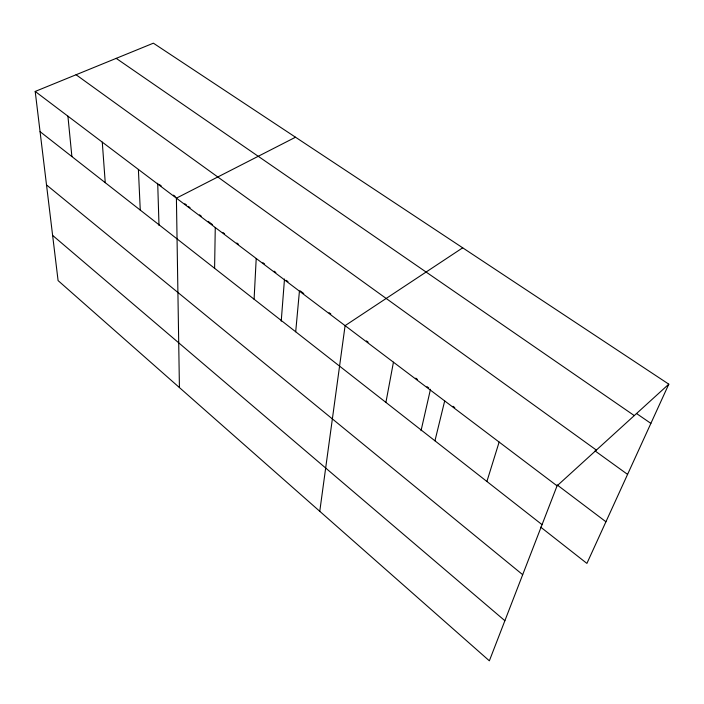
<?xml version="1.0" encoding="UTF-8"?>
<svg xmlns="http://www.w3.org/2000/svg" width="704" height="704" viewBox="0 0 704 704"><rect width="100%" height="100%" fill="white"/><g stroke="black" fill="none" stroke-linecap="round" stroke-linejoin="round"><path stroke-width="1.06" d="M214.597 268.294L215.266 227.524M254.091 299.218L256.212 258.474M281.222 321.191L284.495 279.004M295.698 331.778L299.429 291.13M319.766 511.298L345.092 325.644L462.695 247.817M385.915 402.415L393.439 362.182M421.036 430.707L430.478 389.25M434.949 440.801L444.69 400.919M486.904 481.474L499.136 442.059M668.8 384.173L557.066 485.848L489.359 660.818L58.089 280.597L35.2 91.441L153.375 43.182L668.8 384.173L586.907 563.402L540.69 527.129M295.522 137.218L176.405 198.158L179.423 387.57M636.416 413.442L650.883 423.386M116.204 58.362L634.278 415.589M76.067 74.747L596.367 450.085M595.065 450.912L627.581 474.399M159.456 184.562L161.207 185.882M173.466 195.14L175.217 196.469M184.844 203.738L186.595 205.058M188.329 206.369L190.054 207.671M199.522 214.826L201.247 216.128M208.138 221.329L212.441 224.585M222.834 232.434L224.585 233.754M236.808 242.986L238.559 244.306M262.891 262.68L264.616 263.982M274.12 271.163L275.854 272.474M286.246 280.324L287.998 281.644M300.256 290.902L303.758 293.55M329.076 312.664L330.818 313.984M366.414 340.868L368.148 342.17M415.765 378.136L417.498 379.447M427.011 386.637L428.745 387.939M453.033 406.287L454.766 407.598M557.11 484.889L605.933 521.761M35.2 91.441L557.066 485.848M40.066 131.657L542.045 524.647M46.517 184.932L522.685 574.684M52.624 235.4L504.882 620.708M67.918 116.169L71.887 156.57M102.274 142.129L105.248 182.679M138.389 169.426L140.263 210.091M157.705 183.242L159.007 225.456"/></g></svg>
